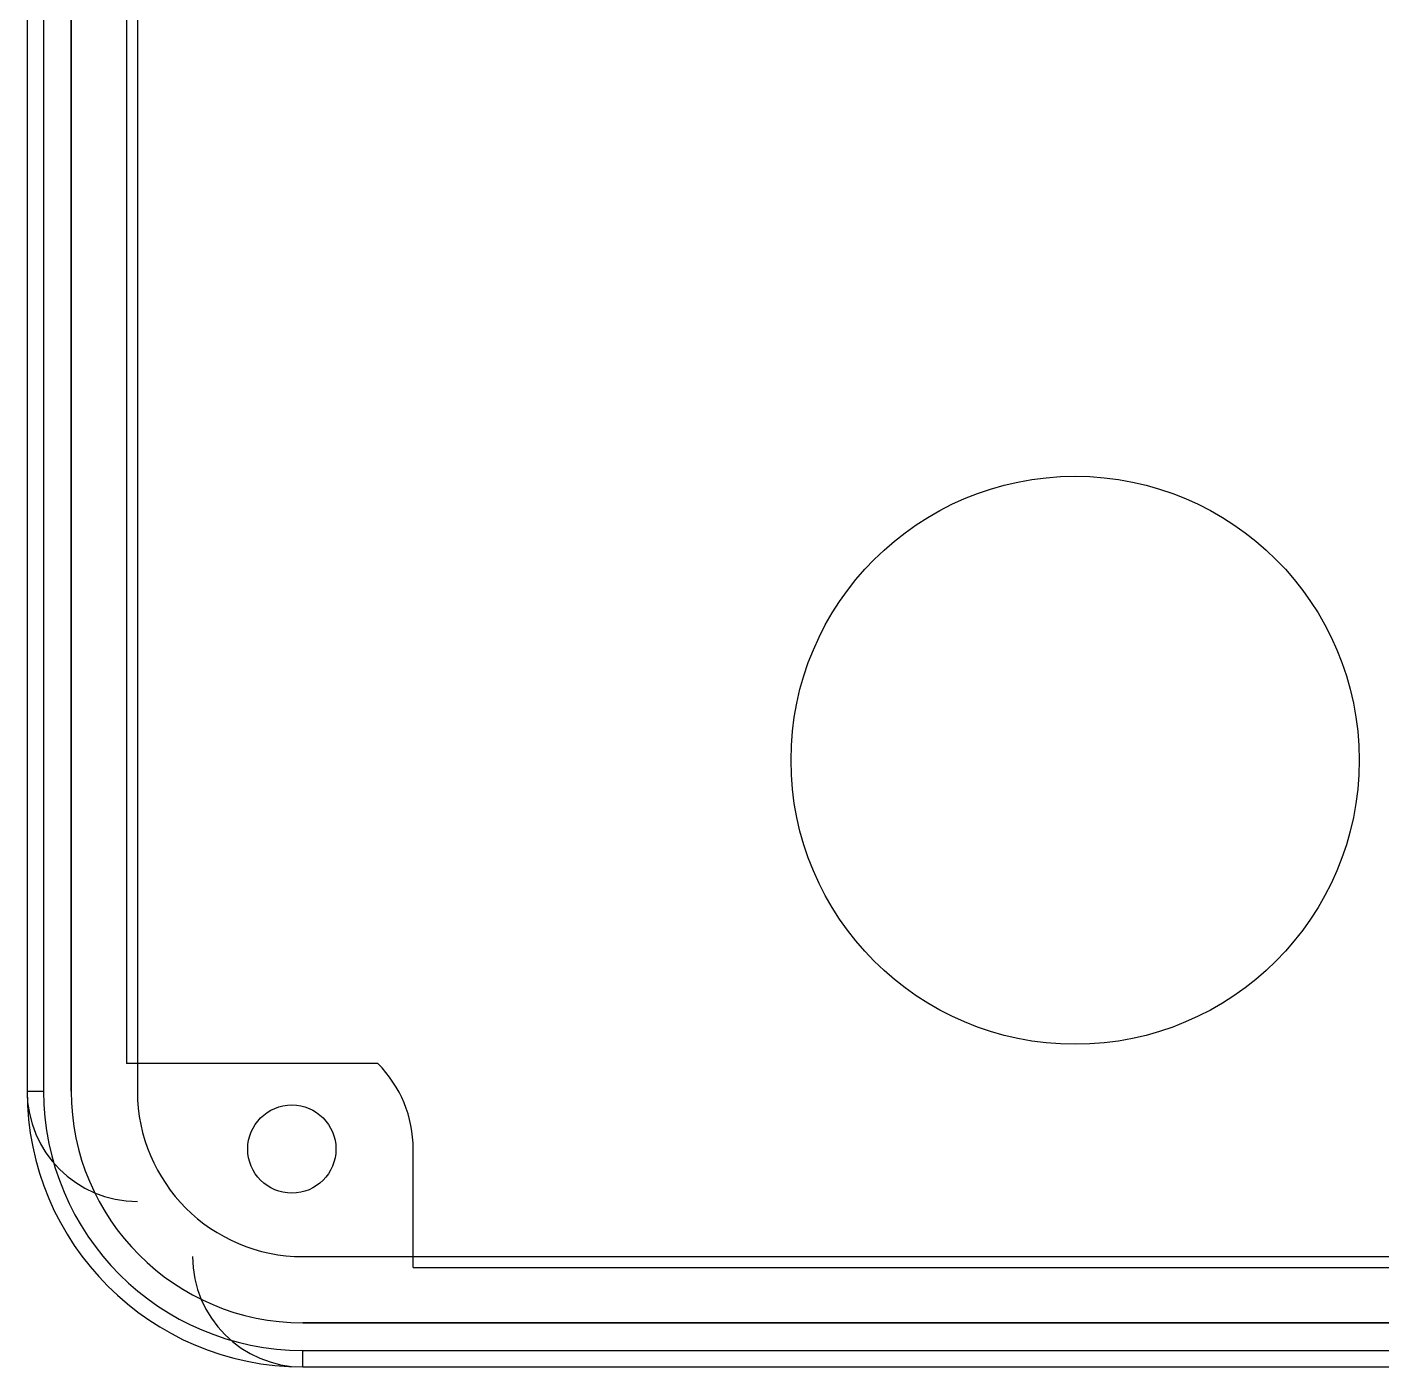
# Model space of a CAD drawing. Header units: millimetres. Extents: x -40 to 41.9, y -24 to 27.5.
# Drawn here: x -40 to -15.44, y -24 to 0.29 of the extents above; entities that cross this region are included whole.
import ezdxf

# ---------------------------------------------------------------- set-up
doc = ezdxf.new("R2010")
doc.units = ezdxf.units.MM

msp = doc.modelspace()

# ---------------------------------------------------------------- linework, layer by layer
for p, q in [((-40, 19, 2), (-40, -19, 2)), ((-40, 19, 12.3), (-40, -19, 12.3)), ((-40, 19, 12.3), (-40, -19, 12.3)), ((-40, 19, 2), (-40, -19, 2)), ((-39.7, 19, 12.6), (-39.7, -19, 12.6)), ((-39.7, 19, 12.6), (-39.7, -19, 12.6)), ((-39.2, -19, 12.6), (-39.2, 19, 12.6)), ((-39.2, 19, 10.6), (-39.2, -19, 10.6)), ((-39.2, -19, 12.6), (-39.2, 19, 12.6)), ((-39.2, 19, 10.6), (-39.2, -19, 10.6)), ((-38, 19), (-38, -19)), ((-38, 19), (-38, -19)), ((-38.2, 18.5, 10.6), (-38.2, -18.5, 10.6)), ((-38.2, 18.5, 3), (-38.2, -18.5, 3)), ((-38.2, 18.5, 10.6), (-38.2, -18.5, 10.6)), ((-38.2, 18.5, 3), (-38.2, -18.5, 3)), ((-15.85, -13, 0.9), (-15.85, -13, 3)), ((-15.85, -13, 0.9), (-15.85, -13, 3)), ((-33.639, -18.5, 10.6), (-38.2, -18.5, 10.6)), ((-33.639, -18.5, 10.6), (-38.2, -18.5, 10.6)), ((-33.639, -18.5, 3), (-38.2, -18.5, 3)), ((-38.2, -18.5, 10.6), (-38.2, -18.5, 3)), ((-38.2, -18.5, 10.6), (-38.2, -18.5, 3)), ((-33.639, -18.5, 3), (-38.2, -18.5, 3)), ((-33.639, -18.5, 10.6), (-33.639, -18.5, 3)), ((-33.639, -18.5, 10.6), (-33.639, -18.5, 3)), ((-40, -19, 2), (-40, -19, 12.3)), ((-40, -19, 12.3), (-39.7, -19, 12.6)), ((-40, -19, 2), (-40, -19, 12.3)), ((-40, -19, 12.3), (-39.7, -19, 12.6)), ((-39.2, -19, 10.6), (-39.2, -19, 12.6)), ((-39.2, -19, 10.6), (-39.2, -19, 12.6)), ((-34.4, -20.05, 4.1), (-34.4, -20.05, 10.6)), ((-34.4, -20.05, 4.1), (-34.4, -20.05, 10.6)), ((-33, -22.2, 10.6), (-33, -20.05, 10.6)), ((-33, -22.2, 10.6), (-33, -20.05, 10.6)), ((-33, -22.2, 3), (-33, -20.05, 3)), ((-33, -20.05, 3), (-33, -20.05, 10.6)), ((-33, -20.05, 3), (-33, -20.05, 10.6)), ((-33, -22.2, 3), (-33, -20.05, 3)), ((-35, -22), (35, -22)), ((-35, -22), (35, -22)), ((-33, -22.2, 10.6), (33, -22.2, 10.6)), ((-33, -22.2, 3), (33, -22.2, 3)), ((-33, -22.2, 3), (-33, -22.2, 10.6)), ((-33, -22.2, 10.6), (33, -22.2, 10.6)), ((-33, -22.2, 3), (-33, -22.2, 10.6)), ((-33, -22.2, 3), (33, -22.2, 3)), ((35, -23.2, 12.6), (-35, -23.2, 12.6)), ((-35, -23.2, 10.6), (-35, -23.2, 12.6)), ((-35, -23.2, 10.6), (35, -23.2, 10.6)), ((-35, -23.2, 10.6), (-35, -23.2, 12.6)), ((35, -23.2, 12.6), (-35, -23.2, 12.6)), ((-35, -23.2, 10.6), (35, -23.2, 10.6)), ((-35, -24, 12.3), (-35, -23.7, 12.6)), ((-35, -23.7, 12.6), (35, -23.7, 12.6)), ((-35, -24, 12.3), (-35, -23.7, 12.6)), ((-35, -23.7, 12.6), (35, -23.7, 12.6)), ((-35, -24, 2), (-35, -24, 12.3)), ((-35, -24, 2), (35, -24, 2)), ((-35, -24, 12.3), (35, -24, 12.3)), ((-35, -24, 2), (-35, -24, 12.3)), ((-35, -24, 12.3), (35, -24, 12.3)), ((-35, -24, 2), (35, -24, 2))]:
    msp.add_line(p, q)
for centre, radius in [((-21, -13, 3), 5.15), ((-21, -13, 0.9), 5.15), ((-21, -13, 3), 5.15), ((-21, -13, 0.9), 5.15), ((-35.2, -20.05, 10.6), 0.8), ((-35.2, -20.05, 4.1), 0.8), ((-35.2, -20.05, 10.6), 0.8), ((-35.2, -20.05, 4.1), 0.8)]:
    msp.add_circle(centre, radius)
for centre, radius, start, end in [((-35.2, -20.05, 10.6), 2.2, 0, 44.7928), ((-35.2, -20.05, 3), 2.2, 0, 44.7928), ((-35.2, -20.05, 10.6), 2.2, 0, 44.7928), ((-35.2, -20.05, 3), 2.2, 0, 44.7928), ((-35, -19, 12.3), 5, -180, -90), ((-35, -19, 2), 5, -180, -90), ((-35, -19, 12.3), 5, -180, -90), ((-38, -19, 2), 2, 180, 270), ((-35, -19, 2), 5, -180, -90), ((-38, -19, 2), 2, 180, 270), ((-35, -19, 12.6), 4.7, -180, -90), ((-35, -19, 12.6), 4.7, -180, -90), ((-35, -19, 12.6), 4.2, 180, 270), ((-35, -19, 10.6), 4.2, 180, 270), ((-35, -19, 12.6), 4.2, 180, 270), ((-35, -19, 10.6), 4.2, 180, 270), ((-35, -19), 3, -180, -90), ((-35, -19), 3, -180, -90), ((-35, -22, 2), 2, 180, 270), ((-35, -22, 2), 2, 180, 270)]:
    msp.add_arc(centre, radius, start, end)

doc.saveas('drawing.dxf')
